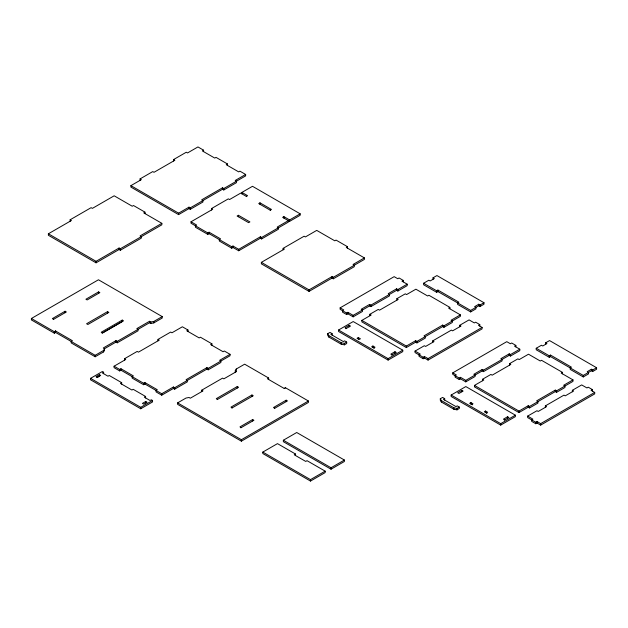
<?xml version="1.0" encoding="UTF-8"?>
<svg xmlns="http://www.w3.org/2000/svg" width="628" height="628" viewBox="0 0 628 628"><rect width="100%" height="100%" fill="white"/><g stroke="black" fill="none" stroke-linecap="round" stroke-linejoin="round"><path stroke-width="0.94" d="M103.573 350.463L104.554 348.689L103.298 347.967L115.984 340.643L117.24 341.365L149.511 322.737L150.759 323.459L153.829 322.894L162.22 318.043L162.22 316.598L98.447 279.774L31.4 318.482L31.4 319.935L54.346 333.185L55.594 332.463L95.181 355.307L103.573 350.463L103.573 351.908L95.181 356.759L71.184 342.904L71.184 341.459L72.432 340.737L55.594 331.011L54.346 331.733L31.4 318.482M103.573 351.908L104.554 350.134L104.554 348.689M235.932 371.07L235.272 372.255L235.272 370.803L236.254 369.029L244.645 364.185L268.643 378.04L268.643 379.485M140.075 180.354L140.075 178.901L152.761 171.577L154.009 172.3L174.851 160.273L173.595 159.551L173.595 160.996M173.595 159.551L186.281 152.227L187.537 152.949L197.953 146.936L203.582 150.186L203.582 151.631M70.148 221.268L70.148 219.769L91.138 207.656L92.387 208.378L114.17 195.803L132.233 206.227L133.481 205.513L144.966 212.138L144.966 213.638M227.501 165.439L227.501 163.987L226.253 164.709L238.679 171.884L239.927 171.169L245.634 174.458L245.634 175.911L223.78 188.526L222.524 187.796L201.69 199.83L202.946 200.552L202.946 202.004L190.26 209.328L189.004 208.598L178.588 214.619L130.907 187.089L130.907 185.645L141.324 179.624L140.075 178.901M48.372 233.789L96.053 261.319L119.084 248.021L120.333 248.743L161.851 224.824L161.851 223.333L140.068 235.908L141.324 236.63L141.324 238.122L120.333 250.242L119.084 249.52L96.053 262.818L48.372 235.288L48.372 233.789L71.404 220.499L70.148 219.769M203.582 150.186L202.334 150.908L214.768 158.083L216.016 157.361L227.501 163.987M144.966 212.138L143.718 212.861L161.851 223.333M130.907 185.645L178.588 213.167L189.004 207.154L190.26 207.876L222.524 189.248L223.78 189.97L236.466 182.646L236.466 181.202L235.217 180.472L245.634 174.458M211.495 210.011L211.495 208.567L228.333 198.848L229.55 199.547L240.665 193.126L246.749 196.627M207.821 232.941L209.077 232.219L209.077 233.663L207.821 234.385L207.821 232.941L191.014 223.238L191.014 221.794L212.711 209.265L211.495 208.567M241.921 193.84L241.921 192.404L252.495 186.296L300.176 213.826L300.176 215.263L289.602 221.37L282.639 217.359L283.895 216.636L289.602 219.926L300.176 213.826M246.302 196.376L247.55 195.653L241.921 192.404M53.239 319.534L66.332 311.975L65.077 311.252L52.391 318.577L53.647 319.299M98.604 291.894L85.91 299.218L87.166 299.941L99.852 292.617L98.604 291.894L98.604 293.347M238.412 215.286L237.117 216.032L248.602 222.657L249.897 221.912L238.412 215.286L238.412 216.723M270.213 210.184L271.469 209.462L259.984 202.828L258.728 203.551L270.644 210.427M55.594 331.058L54.346 331.78L54.346 333.185M107.561 311.629L86.578 323.75L87.873 324.495L108.856 312.383L107.561 311.629L107.561 313.082M231.732 248.193L231.732 246.749L232.988 246.027L238.695 249.316L260.385 236.795L261.601 237.494L278.44 227.768L278.44 229.212L261.601 238.938L260.385 238.24L238.695 250.76L232.988 247.471L231.732 248.193L219.305 241.019L219.305 239.574L220.561 238.852L209.077 232.219M278.023 228.058L288.346 222.092L288.346 220.648L277.223 227.069L278.44 227.768M122.232 320.099L101.241 332.22L102.537 332.966L123.528 320.845L122.232 320.099L122.232 321.552L102.081 333.178M162.22 316.598L153.829 321.442L150.759 322.007L149.511 321.285L136.818 328.609L138.074 329.339L138.074 330.783L117.24 342.81L115.984 342.087L104.146 348.925M283.142 249.826L283.142 248.335L304.125 236.214L305.381 236.944L316.732 230.39L334.787 240.814L336.043 240.092L347.527 246.718L347.527 248.217M261.366 262.355L309.039 289.877L332.071 276.587L333.327 277.309L364.405 259.411L364.405 257.912L353.054 264.466L354.31 265.189L354.31 266.688L333.327 278.801L332.071 278.078L309.039 291.376L261.366 263.846L261.366 262.355L284.39 249.057L283.142 248.335M145.594 397.924L145.594 396.48L144.338 397.202L150.045 400.491L151.293 399.769L152.549 400.491L152.549 401.944L140.727 408.773L90.542 379.799L90.542 378.346L102.364 371.517L103.62 372.247L103.62 373.691M124.485 360.197L124.485 358.753L137.171 351.429L138.427 352.151L159.261 340.117L158.005 339.395L158.005 340.847M158.005 339.395L170.69 332.071L171.946 332.793L182.363 326.78L188 330.03L188 331.482M99.381 374.688L96.029 376.627L97.316 377.365L100.668 375.434L99.381 374.688L99.381 376.133L96.869 377.593M103.62 372.247L102.364 372.969L107.992 376.219L109.248 375.497L121.675 382.672L121.675 384.116M211.911 345.282L211.911 343.838L210.663 344.56L223.089 351.735L224.337 351.013L230.044 354.31L230.044 355.754L208.19 368.369L206.942 367.647L186.1 379.673L187.356 380.403L187.356 381.848L174.67 389.172L173.414 388.449L161.741 395.185L156.042 391.896L156.042 390.443L157.29 389.721L144.864 382.546L143.608 383.268L120.953 370.19L119.697 370.913L114.068 367.663L114.068 366.21L125.733 359.475L124.485 358.753M114.068 366.21L119.697 369.46L120.953 368.738L133.379 375.913L132.123 376.643L132.123 378.087L143.608 384.721L144.864 383.991L161.741 393.74L173.414 386.997L174.67 387.727L206.942 369.091L208.19 369.821L220.875 362.489L220.875 361.045L219.627 360.323L230.044 354.31M188 330.03L186.744 330.752L199.178 337.927L200.426 337.205L211.911 343.838M347.527 246.718L346.271 247.448L364.405 257.912M121.675 382.672L120.427 383.394L131.911 390.027L133.16 389.297L145.594 396.48M145.774 401.473L142.423 403.411L143.71 404.149L147.062 402.218L145.774 401.473L145.774 402.917M90.542 378.346L140.727 407.321L152.549 400.491M340.141 307.846L343.744 309.926L342.488 310.648L342.488 312.132L346.648 314.534L347.904 313.812L353.156 316.842L362.466 311.464L362.466 309.981L361.218 309.259L369.602 304.415L370.858 305.145L396.613 290.309L397.869 291.031L407.18 285.654L407.18 284.17L397.869 289.547L396.613 288.825L388.23 293.661L389.486 294.391L389.486 295.874L370.858 306.629L369.602 305.907L353.156 315.358L347.904 312.328L346.648 313.05L340.141 309.329L340.141 307.846L394.164 276.65L397.767 278.73L399.07 277.976L403.231 280.386L403.231 281.87M268.643 378.04L267.387 378.755L284.233 388.481L285.481 387.759L308.426 401.009L308.426 402.454L241.38 441.162L177.598 404.346L177.598 402.893L185.998 398.05L189.067 397.485L190.315 398.207L203.001 390.883L201.753 390.161L201.753 391.605M201.753 390.161L222.587 378.127L223.843 378.849L236.528 371.525L235.272 370.803M403.231 280.386L401.928 281.14L407.18 284.17M332.079 333.617L330.83 334.339L343.351 341.569L344.599 340.847L346.695 342.056L346.695 343.508L344.403 344.835L341.263 344.223L328.734 336.993L327.683 335.179L327.683 333.735L329.983 332.408L332.079 333.617L332.079 335.069M217.139 399.612L238.585 387.28L237.29 386.526L216.299 398.647L217.594 399.392M338.539 330.022L353.211 321.56L402.768 350.173L402.768 351.617L388.104 360.087L338.539 331.474L338.539 330.022L388.104 358.635L402.768 350.173M345.879 328.68L350.495 326.058L349.207 325.312L345.047 327.714L346.334 328.46M369.884 315.751L369.884 314.267L378.268 309.423L379.555 310.169L398.183 299.415L396.896 298.669L396.896 300.153M396.896 298.669L405.288 293.826L406.575 294.571L415.885 289.194L427.66 295.992L428.908 295.27L449.836 307.359L449.836 308.843M433.022 277.819L436.931 275.559L483.984 302.72L483.984 304.227L480.067 306.488L478.787 305.742L470.655 310.42L437.912 291.58L436.664 292.295L423.602 284.759L423.602 283.252L428.853 280.221L430.141 280.959L434.309 278.557L433.022 277.819L433.022 279.319M449.836 307.359L448.588 308.073L460.363 314.871L460.363 316.355L443.949 325.838L442.661 325.092L424.033 335.847L425.321 336.592L425.321 338.076L416.937 342.912L415.65 342.174L406.34 347.551L361.861 321.874L361.861 320.382L371.172 315.005L369.884 314.267M231.811 408.074L253.249 395.742L251.954 394.996L230.971 407.117L232.266 407.862M327.683 333.735L328.734 335.548L341.263 342.778L344.403 343.383L346.695 342.056M423.602 283.252L436.664 290.795L437.912 290.073L458.84 302.154L457.592 302.877L457.592 304.384L470.655 311.92L475.906 308.89L475.906 307.382L474.619 306.645L478.787 304.235L480.067 304.98L483.984 302.72M358.305 337.574L357.057 338.296L359.153 339.512L360.401 338.782L358.305 337.574L358.305 339.026M285.481 387.806L284.233 388.481M373.77 347.951L375.018 347.229L372.922 346.012L371.674 346.742L374.319 348.273M240.814 427.833L253.916 420.273L252.66 419.551L239.975 426.875L241.223 427.597M274.342 408.483L287.436 400.915L286.18 400.193L273.494 407.517L274.75 408.247M177.598 402.893L241.38 439.718L308.426 401.009M391.644 355.103L396.26 352.481L394.973 351.735L390.812 354.137L392.1 354.883M361.861 320.382L406.34 346.067L415.65 340.69L416.937 341.428L442.661 326.576L443.949 327.321L452.333 322.478L452.333 320.994L451.053 320.249L460.363 314.871M415.045 351.091L420.297 354.121L419.041 354.844L419.041 356.327L423.201 358.737L424.457 358.007L428.06 360.087L482.084 328.899L482.084 327.416L428.06 358.604L424.457 356.523L423.201 357.246L415.045 352.575L415.045 351.091L424.355 345.714L425.611 346.436L433.995 341.593L432.739 340.871L432.739 342.354M432.739 340.871L451.367 330.116L452.623 330.838L461.007 326.003L459.751 325.273L459.751 326.764M459.751 325.273L469.069 319.895L474.321 322.933L475.624 322.18L479.784 324.582L479.784 326.065M479.784 324.582L478.481 325.335L482.084 327.416M295.545 454.052L294.249 454.798L305.734 461.431L307.029 460.685L325.163 471.149L325.163 472.601L310.491 481.064L262.818 453.542L262.818 452.089L277.482 443.627L295.545 454.052L295.545 455.496M283.354 440.236L296.722 432.511L344.403 460.041L344.403 461.486L331.034 469.21L283.354 441.68L283.354 440.236L331.034 467.766L344.403 460.041M452.757 372.859L456.352 374.94L455.104 375.662L455.104 377.153L459.264 379.555L460.52 378.833L465.772 381.863L475.082 376.486L475.082 375.002L473.834 374.28L482.218 369.437L483.466 370.159L509.23 355.322L510.486 356.045L519.796 350.667L519.796 349.184L510.486 354.561L509.23 353.839L500.846 358.682L502.094 359.404L502.094 360.888L483.466 371.643L482.218 370.92L465.772 380.38L460.52 377.342L459.264 378.072L452.757 374.351L452.757 372.859L506.78 341.671L510.383 343.752L511.687 342.998L515.847 345.4L515.847 346.884M515.847 345.4L514.544 346.154L519.796 349.184M444.695 398.639L443.439 399.361L455.967 406.591L457.215 405.869L459.311 407.077L459.311 408.522L457.011 409.849L453.871 409.244L441.351 402.014L440.299 400.201L440.299 398.756L442.599 397.422L444.695 398.639L444.695 400.083M451.155 395.043L465.827 386.573L515.384 415.187L515.384 416.631L500.712 425.101L451.155 396.488L451.155 395.043L500.712 423.657L515.384 415.187M461.823 390.333L457.663 392.736L458.95 393.473L463.111 391.071L461.823 390.333L461.823 391.778M482.5 380.764L482.5 379.281L490.884 374.445L492.171 375.183L510.8 364.428L509.512 363.683L509.512 365.174M509.512 363.683L517.896 358.847L519.183 359.585L528.501 354.208L540.276 361.006L541.517 360.291L562.452 372.373L562.452 373.856M545.63 342.833L549.547 340.572L596.6 367.741L596.6 369.24L592.683 371.501L591.395 370.763L583.271 375.434L550.528 356.594L549.28 357.316L536.218 349.772L536.218 348.265L541.469 345.235L542.757 345.981L546.917 343.579L545.63 342.833L545.63 344.34M262.818 452.089L310.491 479.619L325.163 471.149M562.452 372.373L561.204 373.095L572.979 379.893L572.979 381.377L556.565 390.851L555.278 390.106L536.65 400.86L537.937 401.606L537.937 403.09L529.553 407.933L528.266 407.187L518.956 412.565L474.47 386.887L474.47 385.404L483.788 380.026L482.5 379.281M440.299 398.756L441.351 400.57L453.871 407.8L457.011 408.404L459.311 407.077M536.218 348.265L549.28 355.809L550.528 355.087L571.456 367.176L570.208 367.89L570.208 369.397L583.271 376.941L588.522 373.903L588.522 372.404L587.235 371.658L591.395 369.256L592.683 370.002L596.6 367.741M471.761 404.526L473.017 403.804L470.921 402.595L469.666 403.317L472.319 404.848M486.386 412.965L487.634 412.243L485.538 411.034L484.29 411.756L486.935 413.287M504.26 420.124L508.876 417.494L507.589 416.749L503.428 419.159L504.716 419.897M474.47 385.404L518.956 411.081L528.266 405.704L529.553 406.449L555.278 391.597L556.565 392.335L564.949 387.5L564.949 386.008L563.661 385.27L572.979 379.893M527.653 416.105L532.905 419.143L531.657 419.865L531.657 421.349L535.817 423.751L537.073 423.029L540.669 425.109L594.7 393.913L594.7 392.429L540.669 423.625L537.073 421.545L535.817 422.267L527.653 417.589L527.653 416.105L536.971 410.728L538.227 411.45L546.611 406.614L545.355 405.892L545.355 407.376M545.355 405.892L563.983 395.13L565.239 395.86L573.623 391.016L572.367 390.294L572.367 391.778M572.367 390.294L581.685 384.917L586.937 387.947L588.24 387.193L592.4 389.596L592.4 391.087M592.4 389.596L591.097 390.349L594.7 392.429M191.014 221.794L196.643 225.044L195.394 225.766L195.394 227.21L207.821 234.385M209.077 233.663L231.732 246.749M592.683 370.002L592.683 371.501M591.395 369.256L591.395 370.763M583.271 375.434L583.271 376.941M556.565 390.851L556.565 392.335M555.278 390.106L555.278 391.597M550.528 355.087L550.528 356.594M549.28 355.809L549.28 357.316M540.669 423.625L540.669 425.109M537.073 421.545L537.073 423.029M535.817 422.267L535.817 423.751M529.553 406.449L529.553 407.933M528.266 405.704L528.266 407.187M518.956 411.081L518.956 412.565M510.486 354.561L510.486 356.045M509.23 353.839L509.23 355.322M507.589 416.749L507.589 418.201M500.712 423.657L500.712 425.101M485.538 411.034L485.538 412.478M483.466 370.159L483.466 371.643M482.218 369.437L482.218 370.92M480.067 304.98L480.067 306.488M478.787 304.235L478.787 305.742M470.921 402.595L470.921 404.04M470.655 310.42L470.655 311.92M465.772 380.38L465.772 381.863M460.52 377.342L460.52 378.833M459.264 378.072L459.264 379.555M457.011 408.404L457.011 409.849M453.871 407.8L453.871 409.244M443.949 325.838L443.949 327.321M442.661 325.092L442.661 326.576M441.351 400.57L441.351 402.014M437.912 290.073L437.912 291.58M436.664 290.795L436.664 292.295M428.06 358.604L428.06 360.087M424.457 356.523L424.457 358.007M423.201 357.246L423.201 358.737M416.937 341.428L416.937 342.912M415.65 340.69L415.65 342.174M406.34 346.067L406.34 347.551M397.869 289.547L397.869 291.031M396.613 288.825L396.613 290.309M394.973 351.735L394.973 353.179M388.104 358.635L388.104 360.087M372.922 346.012L372.922 347.465M370.858 305.145L370.858 306.629M369.602 304.415L369.602 305.907M353.156 315.358L353.156 316.842M349.207 325.312L349.207 326.764M347.904 312.328L347.904 313.812M346.648 313.05L346.648 314.534M344.403 343.383L344.403 344.835M341.263 342.778L341.263 344.223M333.327 277.309L333.327 278.801M332.071 276.587L332.071 278.078M331.034 467.766L331.034 469.21M328.734 335.548L328.734 336.993M310.491 479.619L310.491 481.064M309.039 289.877L309.039 291.376M289.602 219.926L289.602 221.37M286.18 400.193L286.18 401.645M283.895 216.636L283.895 218.073M261.601 237.494L261.601 238.938M260.385 236.795L260.385 238.24M259.984 202.828L259.984 204.273M252.66 419.551L252.66 420.995M251.954 394.996L251.954 396.449M241.38 439.718L241.38 441.162M238.695 249.316L238.695 250.76M237.29 386.526L237.29 387.978M236.254 369.029L236.254 370.481M232.988 246.027L232.988 247.471M223.78 188.526L223.78 189.97M222.524 187.796L222.524 189.248M208.19 368.369L208.19 369.821M206.942 367.647L206.942 369.091M190.26 207.876L190.26 209.328M189.004 207.154L189.004 208.598M178.588 213.167L178.588 214.619M174.67 387.727L174.67 389.172M173.414 386.997L173.414 388.449M161.741 393.74L161.741 395.185M153.829 321.442L153.829 322.894M150.759 322.007L150.759 323.459M149.511 321.285L149.511 322.737M144.864 382.546L144.864 383.991M143.608 383.268L143.608 384.721M140.727 407.321L140.727 408.773M120.953 368.738L120.953 370.19M120.333 248.743L120.333 250.242M119.697 369.46L119.697 370.913M119.084 248.021L119.084 249.52M117.24 341.365L117.24 342.81M115.984 340.643L115.984 342.087M96.053 261.319L96.053 262.818M95.181 355.307L95.181 356.759M65.077 311.252L65.077 312.697M55.594 331.011L55.594 332.463"/></g></svg>
